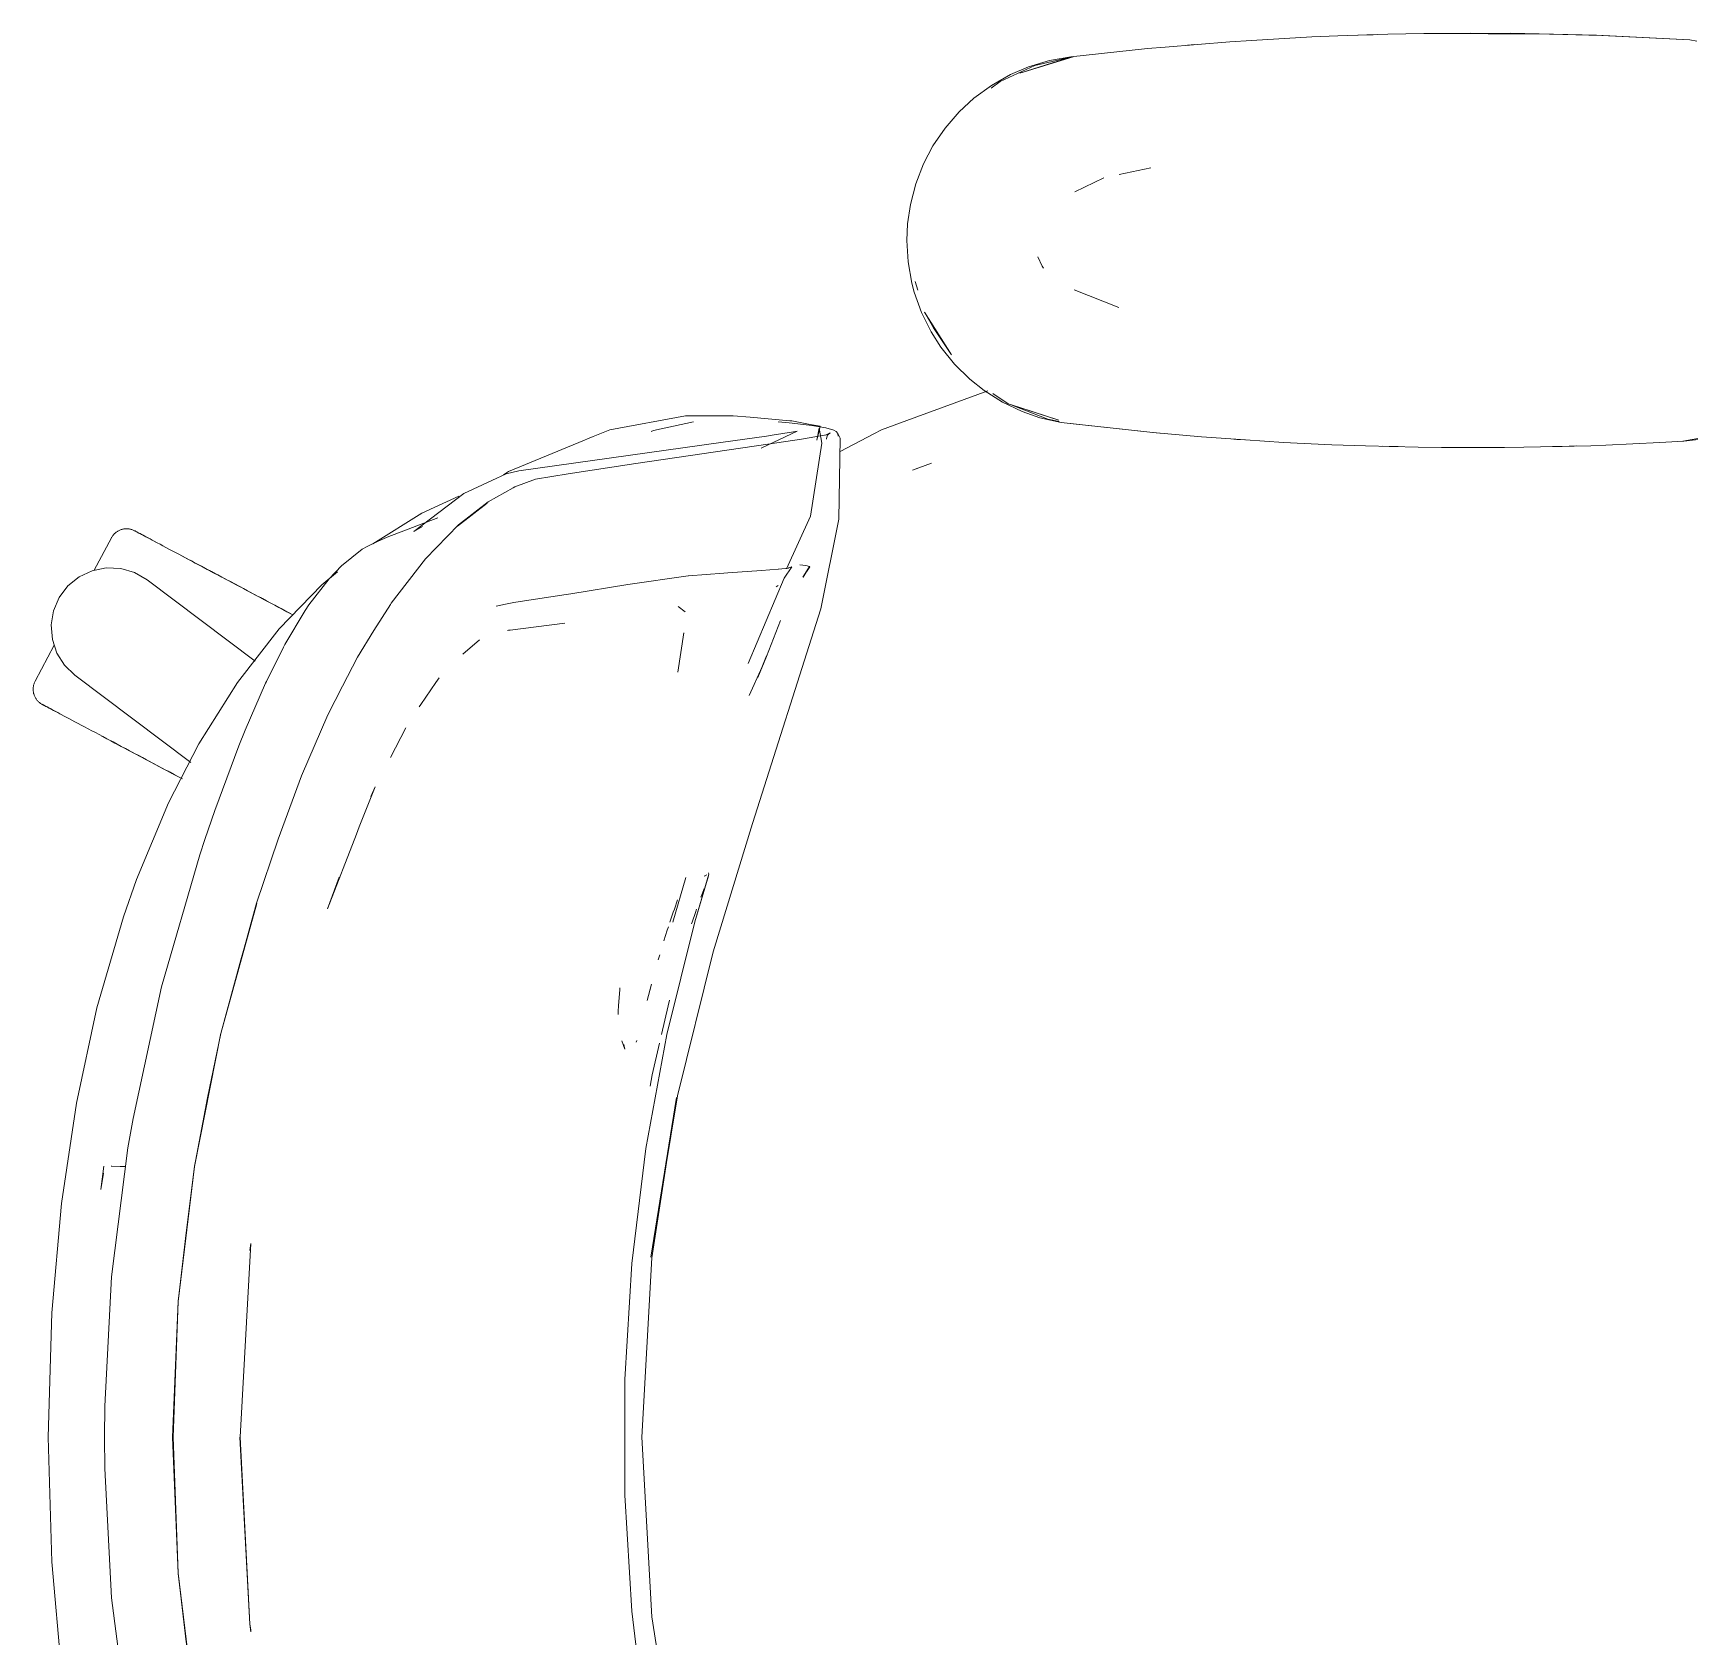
# Model space of a CAD drawing. Header units: millimetres. Extents: x 155927 to 295199, y -4084 to 97293.
# Drawn here: x 190781.8 to 191169.2, y 11296 to 11671.1 of the extents above; entities that cross this region are included whole.
import ezdxf

# ---------------------------------------------------------------- set-up
doc = ezdxf.new("R2010")
doc.units = ezdxf.units.MM
doc.header["$MEASUREMENT"] = 0
doc.layers.add('G-IMPT', color=8, linetype='CONTINUOUS', lineweight=9)
doc.layers.add('I-FURN', color=8, linetype='CONTINUOUS', lineweight=9)

msp = doc.modelspace()

# ---------------------------------------------------------------- linework, layer by layer
at = {"layer": 'G-IMPT'}
for p, q in [((191107.01, 11671.02), (191098.59, 11670.85)), ((191107.01, 11671.02), (191117.8, 11671.11)), ((191107.01, 11671.02), (191127.2, 11671.07)), ((191107.01, 11671.02), (191137.03, 11670.9)), ((191137.03, 11670.9), (191117.8, 11671.11)), ((191127.2, 11671.07), (191137.03, 11670.9)), ((191127.2, 11671.07), (191148.59, 11670.56)), ((191127.2, 11671.07), (191147.38, 11670.6)), ((191127.2, 11671.03), (191129.23, 11671.05)), ((191129.23, 11671.05), (191131.14, 11670.97)), ((191137.03, 11670.9), (191148.59, 11670.56)), ((191042.4, 11667.48), (191024.47, 11665.58)), ((191046.53, 11667.83), (191042.4, 11667.48)), ((191061.58, 11669.08), (191046.53, 11667.83)), ((191053.4, 11668.43), (191051.72, 11668.26)), ((191061.58, 11669.08), (191066.67, 11669.4)), ((191066.67, 11669.4), (191080.81, 11670.21)), ((191086.83, 11670.47), (191080.81, 11670.21)), ((191086.83, 11670.47), (191098.59, 11670.85)), ((191091.72, 11670.61), (191093.65, 11670.72)), ((191093.65, 11670.72), (191095.15, 11670.73)), ((191148.59, 11670.56), (191147.38, 11670.6)), ((191147.38, 11670.6), (191169.17, 11669.51)), ((191147.38, 11670.6), (191167.56, 11669.63)), ((191148.59, 11670.56), (191169.17, 11669.51)), ((191169.17, 11669.51), (191167.56, 11669.63)), ((191169.17, 11669.51), (191170.81, 11669.26)), ((191016.01, 11663.53), (191007.95, 11659.8)), ((191010.33, 11661.41), (191014.56, 11663.22)), ((191024.98, 11665.58), (191012.52, 11661.75)), ((191012.52, 11661.75), (191021.67, 11664.66)), ((191014.56, 11663.22), (191019.43, 11664.68)), ((191016.01, 11663.53), (191024.42, 11665.45)), ((191024.47, 11665.58), (191019.43, 11664.68)), ((191024.98, 11665.58), (191021.67, 11664.66)), ((191005.84, 11658.2), (191007.95, 11659.8)), ((191010.33, 11661.41), (191005.88, 11658.89)), ((191001.8, 11655.9), (190998.36, 11652.73)), ((191001.8, 11655.9), (191005.88, 11658.89)), ((190995.04, 11648.9), (190998.36, 11652.73)), ((190992.21, 11644.73), (190995.04, 11648.9)), ((190992.21, 11644.73), (190990.02, 11640.57)), ((190990.02, 11640.57), (190988.19, 11635.85)), ((191025.35, 11634), (191032.14, 11637.27)), ((191043.18, 11639.61), (191035.75, 11638.04)), ((190986.93, 11630.99), (190988.19, 11635.85)), ((190986.93, 11630.99), (190986.28, 11626.47)), ((190986.11, 11622.63), (190986.28, 11626.47)), ((190986.11, 11622.63), (190986.4, 11617.59)), ((190986.4, 11617.59), (190987.28, 11612.64)), ((191016.72, 11618.8), (191017.74, 11616.58)), ((190988.65, 11610.95), (190988.03, 11612.98)), ((191017.74, 11616.58), (191018.03, 11616.13)), ((190987.28, 11612.64), (190987.85, 11610.51)), ((190989.56, 11605.74), (190987.85, 11610.51)), ((191035.69, 11606.91), (191025.26, 11611.05)), ((190989.56, 11605.74), (190991.8, 11601.23)), ((190990.2, 11605.83), (190992.36, 11602.16)), ((190990.2, 11605.83), (190996.53, 11595.88)), ((190991.8, 11601.23), (190994.06, 11597.68)), ((190992.36, 11602.16), (190996.53, 11595.88)), ((190997.25, 11593.7), (190994.06, 11597.68)), ((190997.25, 11593.7), (191000.86, 11590.15)), ((191000.86, 11590.15), (191004.17, 11587.53)), ((191005.06, 11587.41), (190986.12, 11580.47)), ((191008.49, 11584.8), (191004.17, 11587.53)), ((191009.81, 11584.41), (191006.24, 11586.83)), ((191008.49, 11584.8), (191013.07, 11582.61)), ((191009.81, 11584.41), (191012.52, 11583.51)), ((191009.81, 11584.41), (191021.67, 11580.59)), ((191019.03, 11580.8), (191010.85, 11584)), ((191012.52, 11583.51), (191021.67, 11580.59)), ((191013.07, 11582.61), (191017.2, 11581.16)), ((190916.65, 11578.33), (190912.79, 11576.74)), ((190934.34, 11581.57), (190916.65, 11578.33)), ((190926.9, 11578.12), (190926.32, 11577.96)), ((190936.21, 11580.16), (190926.9, 11578.12)), ((190934.34, 11581.57), (190941.31, 11581.6)), ((190941.31, 11581.6), (190945.48, 11581.6)), ((190949.44, 11581.26), (190945.48, 11581.6)), ((190958.76, 11580.45), (190949.44, 11581.26)), ((190960.47, 11578.02), (190952.06, 11574.03)), ((190958.59, 11579.93), (190956, 11580.15)), ((190963.28, 11579.42), (190958.59, 11579.93)), ((190958.76, 11580.45), (190959.23, 11580.41)), ((190959.23, 11580.41), (190963.48, 11579.6)), ((190960.47, 11578.02), (190959.6, 11577.87)), ((190963.89, 11579.34), (190963.28, 11579.42)), ((190963.48, 11579.6), (190965.8, 11579.15)), ((190963.89, 11579.34), (190967.17, 11578.8)), ((190965.08, 11575.87), (190965.8, 11579.15)), ((190965.08, 11575.87), (190965.57, 11578.74)), ((190965.57, 11578.74), (190966.25, 11575.16)), ((190969.03, 11578.25), (190967.17, 11578.8)), ((190969.03, 11578.25), (190969.57, 11577.93)), ((190978.39, 11577.36), (190980.15, 11578.28)), ((190986.12, 11580.47), (190980.15, 11578.28)), ((191022.17, 11580.01), (191017.2, 11581.16)), ((191021.71, 11580.3), (191019.03, 11580.8)), ((191022.17, 11580.01), (191045.12, 11577.55)), ((191022.17, 11580.01), (191024.98, 11579.68)), ((191022.17, 11580.01), (191043.6, 11577.66)), ((191045.12, 11577.55), (191024.98, 11579.68)), ((190892.97, 11568.55), (190909.42, 11575.35)), ((190942.62, 11575.38), (190895.4, 11568.71)), ((190909.42, 11575.35), (190912.79, 11576.74)), ((190953.59, 11575), (190922.71, 11570.44)), ((190942.62, 11575.38), (190953.28, 11576.82)), ((190954.58, 11577.04), (190953.28, 11576.82)), ((190961.44, 11576.11), (190953.59, 11575)), ((190954.58, 11577.04), (190959.6, 11577.87)), ((190967.71, 11577.22), (190961.44, 11576.11)), ((190963.54, 11558.12), (190966.25, 11575.16)), ((190967.09, 11577.05), (190968.18, 11577.61)), ((190967.09, 11577.05), (190967.71, 11577.22)), ((190967.28, 11576.17), (190967.36, 11576.67)), ((190967.68, 11577.21), (190967.36, 11576.67)), ((190967.68, 11577.21), (190968.18, 11577.61)), ((190969.57, 11577.93), (190969.94, 11577.44)), ((190970.55, 11576.4), (190969.94, 11577.44)), ((190970.07, 11576.81), (190969.94, 11577.44)), ((190969.94, 11577.44), (190969.97, 11577.36)), ((190970.07, 11576.81), (190969.97, 11577.36)), ((190970.17, 11557.42), (190970.55, 11576.4)), ((190970.49, 11573.21), (190978.39, 11577.36)), ((191043.6, 11577.66), (191055, 11576.67)), ((191065.29, 11575.94), (191055, 11576.67)), ((191063.25, 11576.08), (191061.83, 11576.21)), ((191063.25, 11576.08), (191065.15, 11575.99)), ((191065.29, 11575.94), (191074.16, 11575.38)), ((191085.47, 11574.84), (191074.16, 11575.38)), ((191085.47, 11574.84), (191093.34, 11574.55)), ((191105.65, 11574.25), (191093.34, 11574.55)), ((191097.21, 11574.47), (191098.87, 11574.39)), ((191098.87, 11574.39), (191100.95, 11574.39)), ((191105.65, 11574.25), (191111.12, 11574.18)), ((191125.84, 11574.17), (191111.12, 11574.18)), ((191130.35, 11574.23), (191125.84, 11574.17)), ((191130.35, 11574.23), (191146.02, 11574.6)), ((191137.07, 11574.4), (191139.29, 11574.4)), ((191142.62, 11574.55), (191139.29, 11574.4)), ((191146.02, 11574.6), (191149.56, 11574.73)), ((191162.12, 11575.34), (191149.56, 11574.73)), ((191162.12, 11575.34), (191167.79, 11575.63)), ((191174.91, 11577), (191167.56, 11575.63)), ((191167.79, 11575.63), (191171.79, 11576.13)), ((190922.71, 11570.44), (190906.94, 11568.05)), ((190987.43, 11568.87), (190991.89, 11570.51)), ((190991.89, 11570.51), (190988.01, 11569.13)), ((190889.05, 11566.5), (190882.53, 11563.46)), ((190889.05, 11566.5), (190892.41, 11568.06)), ((190891.8, 11567.78), (190892.97, 11568.55)), ((190895.4, 11568.71), (190892.41, 11568.06)), ((190899.27, 11566.75), (190894.48, 11564.99)), ((190899.27, 11566.75), (190906.94, 11568.05)), ((190987.43, 11568.87), (190988.01, 11569.13)), ((190870.82, 11554.52), (190882.53, 11563.46)), ((190881.34, 11562.79), (190872.71, 11558.81)), ((190888.23, 11561.49), (190894.06, 11564.78)), ((190894.06, 11564.78), (190894.48, 11564.99)), ((190872.71, 11558.81), (190861.26, 11551.68)), ((190881.05, 11555.77), (190888, 11561.17)), ((190881.05, 11555.77), (190884.62, 11558.58)), ((190888.23, 11561.49), (190881.26, 11556.07)), ((190888, 11561.17), (190884.62, 11558.58)), ((190876.48, 11557.75), (190864.57, 11553.24)), ((190870.82, 11554.52), (190872.85, 11555.68)), ((190873.53, 11548.17), (190881.26, 11556.07)), ((190963.54, 11558.12), (190957.93, 11545.77)), ((190970.17, 11557.42), (190965.97, 11536.46)), ((190858.77, 11550.38), (190859.91, 11550.99)), ((190859.91, 11550.99), (190862.34, 11552.17)), ((190862.34, 11552.17), (190864.57, 11553.24)), ((190858.77, 11550.38), (190853.91, 11546.51)), ((190873.53, 11548.17), (190865.5, 11537.74)), ((190851.01, 11543.49), (190846.3, 11537.36)), ((190849.34, 11542.07), (190853.01, 11545.07)), ((190853.91, 11546.51), (190851.01, 11543.49)), ((190920.88, 11542.1), (190934.95, 11544.13)), ((190935.03, 11544.14), (190934.95, 11544.13)), ((190935.03, 11544.14), (190943.28, 11544.76)), ((190943.28, 11544.76), (190944.26, 11544.83)), ((190944.26, 11544.83), (190952.12, 11545.4)), ((190957.43, 11543.62), (190949, 11523.64)), ((190952.12, 11545.4), (190956, 11545.69)), ((190956.08, 11545.7), (190956, 11545.69)), ((190956.08, 11545.7), (190958.46, 11545.99)), ((190959.19, 11546.28), (190957.43, 11543.62)), ((190958.47, 11546), (190958.46, 11545.99)), ((190958.47, 11546), (190959.19, 11546.28)), ((190961.11, 11546.75), (190962.46, 11546.58)), ((190961.81, 11543.83), (190963.33, 11546.31)), ((190963.4, 11546.29), (190961.81, 11543.83)), ((190963.33, 11546.31), (190961.85, 11543.84)), ((190962.46, 11546.58), (190963.33, 11546.31)), ((190963.4, 11546.29), (190963.33, 11546.31)), ((190849.34, 11542.07), (190839.38, 11531.78)), ((190906.41, 11539.81), (190894.68, 11538.01)), ((190906.41, 11539.81), (190907.02, 11539.91)), ((190907.53, 11539.99), (190907.02, 11539.91)), ((190920.88, 11542.1), (190907.53, 11539.99)), ((190955.98, 11541.9), (190955.54, 11541.63)), ((190840.7, 11528.07), (190845.43, 11536.07)), ((190846.3, 11537.36), (190845.43, 11536.07)), ((190861.45, 11531.38), (190865.34, 11537.48)), ((190865.34, 11537.48), (190865.5, 11537.74)), ((190890.07, 11537.05), (190892.23, 11537.51)), ((190892.23, 11537.51), (190894.21, 11537.94)), ((190894.68, 11538.01), (190894.21, 11537.94)), ((190934.29, 11535.75), (190932.65, 11537.03)), ((190949.98, 11486.22), (190965.97, 11536.46)), ((190829.58, 11519.18), (190839.38, 11531.78)), ((190906.11, 11533.13), (190892.75, 11531.35)), ((190892.75, 11531.35), (190893.22, 11531.5)), ((190953.29, 11525.27), (190956.55, 11533.74)), ((190840.39, 11527.47), (190840.7, 11528.07)), ((190861.45, 11531.38), (190857.68, 11525.15)), ((190882.25, 11525.85), (190886.16, 11529.19)), ((190933.94, 11530.81), (190932.54, 11521.64)), ((190933.94, 11530.81), (190933.9, 11530.46)), ((190840.39, 11527.47), (190836.39, 11519.46)), ((190854.12, 11518.36), (190857.68, 11525.15)), ((190951.27, 11520.37), (190953.3, 11525.48)), ((190953.3, 11525.48), (190951.27, 11520.36)), ((190953.29, 11525.27), (190951.27, 11520.37)), ((190875.98, 11519.22), (190876.73, 11520.32)), ((190952.27, 11522.9), (190949.22, 11516.18)), ((190820.6, 11504.88), (190829.58, 11519.18)), ((190836.17, 11519.02), (190831.4, 11508.06)), ((190836.17, 11519.02), (190836.39, 11519.46)), ((190854.12, 11518.36), (190850.73, 11511.64)), ((190875.98, 11519.22), (190872.48, 11514.09)), ((190872.48, 11514.09), (190872.09, 11513.51)), ((190844.55, 11497.41), (190850.73, 11511.64)), ((190868.95, 11508.61), (190865.41, 11501.64)), ((190813.51, 11491.1), (190820.6, 11504.88)), ((190824.32, 11489.31), (190829.92, 11504.38)), ((190831.4, 11508.06), (190829.92, 11504.38)), ((190839.09, 11482.53), (190844.55, 11497.41)), ((190858.06, 11485.45), (190861.78, 11494.78)), ((190861.78, 11494.78), (190860.78, 11492.53)), ((190805.99, 11473.13), (190813.51, 11491.1)), ((190824.32, 11489.31), (190821.98, 11482.49)), ((190857.39, 11483.72), (190858.06, 11485.45)), ((190940.8, 11456.24), (190949.98, 11486.22)), ((190820.79, 11478.88), (190821.98, 11482.49)), ((190839.09, 11482.53), (190834.08, 11467.61)), ((190850.68, 11466.28), (190857.39, 11483.72)), ((190820.79, 11478.88), (190811.84, 11448.05)), ((190850.68, 11466.28), (190853.4, 11473.71)), ((190931.38, 11463.19), (190934.41, 11473.62)), ((190936.57, 11463.2), (190939.84, 11474.42)), ((190936.57, 11463.2), (190939.69, 11474.02)), ((190936.57, 11463.2), (190939.63, 11473.73)), ((190938.75, 11473.88), (190939.36, 11474.26)), ((190938.75, 11473.88), (190938.96, 11474.03)), ((190939.63, 11473.73), (190939.69, 11474.02)), ((190939.84, 11474.42), (190939.71, 11474.66)), ((190805.99, 11473.13), (190802.92, 11464.4)), ((190937.95, 11468.97), (190938.3, 11469.94)), ((190938.3, 11469.94), (190938.69, 11471.01)), ((190825.7, 11437.12), (190834.08, 11467.61)), ((190825.7, 11437.12), (190834.13, 11467.53)), ((190830.35, 11454.36), (190834.13, 11467.53)), ((190931.49, 11465.49), (190931.74, 11466.21)), ((190932.5, 11468.37), (190931.74, 11466.21)), ((190936.96, 11466.22), (190936.68, 11465.42)), ((190802.92, 11464.4), (190796.75, 11443.15)), ((190930.02, 11436.88), (190936.57, 11463.2)), ((190930.34, 11462.05), (190930.09, 11461.27)), ((190931.49, 11465.49), (190930.72, 11463.19)), ((190935.94, 11463.19), (190935.79, 11462.74)), ((190935.94, 11463.19), (190936.68, 11465.42)), ((190930.09, 11461.27), (190929.3, 11458.78)), ((190830.35, 11454.36), (190825.7, 11437.12)), ((190928.31, 11455.48), (190927.98, 11454.36)), ((190940.8, 11456.24), (190932.49, 11422.56)), ((190805.18, 11417.26), (190811.84, 11448.05)), ((190918.71, 11443.63), (190918.98, 11447.34)), ((190918.98, 11447.34), (190919.01, 11447.82)), ((190926.4, 11448.69), (190925.41, 11444.83)), ((190926.4, 11448.69), (190926.01, 11447.17)), ((190796.75, 11443.15), (190791.93, 11420.79)), ((190918.71, 11443.63), (190918.61, 11442.26)), ((190928.7, 11436.86), (190930.26, 11443.61)), ((190930.26, 11443.61), (190930.6, 11444.9)), ((190918.6, 11441.56), (190918.61, 11442.26)), ((190819.53, 11405.99), (190825.74, 11437.23)), ((190825.74, 11437.23), (190819.53, 11406.07)), ((190825.7, 11437.12), (190822.62, 11422.09)), ((190920.14, 11433.47), (190919.45, 11435.42)), ((190922.81, 11435.07), (190922.94, 11435.48)), ((190930.02, 11436.88), (190925.09, 11410.21)), ((190926.54, 11427.47), (190928.25, 11434.89)), ((190920.14, 11433.47), (190919.92, 11434.52)), ((190926.07, 11424.83), (190926.54, 11427.47)), ((190788.44, 11397.37), (190791.93, 11420.79)), ((190819.53, 11405.99), (190822.62, 11422.09)), ((190932.49, 11422.56), (190926.23, 11384.82)), ((190926.23, 11384.82), (190932.22, 11422.18)), ((190926.49, 11384.65), (190932.22, 11422.18)), ((190803.99, 11410.34), (190805.18, 11417.26)), ((190800.18, 11380.17), (190803.99, 11410.34)), ((190925.09, 11410.21), (190921.79, 11383.29)), ((190798.34, 11406.07), (190797.69, 11400.66)), ((190798.26, 11404.43), (190797.69, 11400.66)), ((190800.1, 11406.1), (190802.2, 11406.03)), ((190800.1, 11406.1), (190800.21, 11406.1)), ((190803.44, 11405.99), (190802.2, 11406.03)), ((190815.7, 11374.48), (190819.53, 11406.07)), ((190815.74, 11374.44), (190819.53, 11405.99)), ((190817.58, 11390.51), (190819.53, 11405.99)), ((190786.18, 11371.8), (190788.44, 11397.37)), ((190817.58, 11390.51), (190815.74, 11374.44)), ((190830.19, 11342.66), (190832.7, 11388)), ((190832.7, 11388), (190832.47, 11386.39)), ((190832.47, 11386.39), (190832.7, 11387.69)), ((190832.74, 11387.94), (190832.7, 11387.69)), ((190926.49, 11384.65), (190924.13, 11342.66)), ((190920.14, 11356.22), (190921.79, 11383.29)), ((190798.56, 11349.97), (190800.18, 11380.17)), ((190814.37, 11342.66), (190815.7, 11374.48)), ((190815.74, 11374.44), (190814.6, 11342.66)), ((190815.74, 11374.44), (190815.07, 11359.54)), ((190785.33, 11342.66), (190786.18, 11371.8)), ((190815.07, 11359.54), (190814.6, 11342.66)), ((190920.14, 11329.1), (190920.14, 11356.22)), ((190798.56, 11349.97), (190798.47, 11342.66)), ((190786.18, 11313.52), (190785.33, 11342.66)), ((190798.56, 11335.35), (190798.47, 11342.66)), ((190815.7, 11310.84), (190814.37, 11342.66)), ((190815.07, 11325.77), (190814.6, 11342.66)), ((190815.74, 11310.88), (190814.6, 11342.66)), ((190830.14, 11342.66), (190832.47, 11298.93)), ((190830.19, 11342.66), (190832.47, 11298.93)), ((190926.49, 11300.67), (190924.13, 11342.66)), ((190798.56, 11335.35), (190800.18, 11305.14)), ((190920.14, 11329.1), (190921.79, 11302.03)), ((190815.07, 11325.77), (190815.74, 11310.88)), ((190788.44, 11287.95), (190786.18, 11313.52)), ((190815.7, 11310.84), (190819.53, 11279.25)), ((190815.74, 11310.88), (190819.53, 11279.33)), ((190815.74, 11310.88), (190817.58, 11294.8)), ((190800.18, 11305.14), (190803.99, 11274.97)), ((190925.09, 11275.11), (190921.79, 11302.03)), ((190932.49, 11262.76), (190926.49, 11300.67)), ((190832.47, 11298.93), (190832.73, 11297.15)), ((190832.47, 11298.93), (190832.7, 11297.63)), ((190832.74, 11297.38), (190832.7, 11297.63))]:
    msp.add_line(p, q, dxfattribs=at)
at = {"layer": 'I-FURN'}
for p, q in [((190801.65, 11554.64), (190801.8, 11554.72)), ((190801.8, 11554.72), (190801.94, 11554.79)), ((190801.94, 11554.79), (190802.09, 11554.85)), ((190802.09, 11554.85), (190802.24, 11554.91)), ((190802.24, 11554.91), (190802.39, 11554.97)), ((190802.39, 11554.97), (190802.54, 11555.02)), ((190802.54, 11555.02), (190802.7, 11555.06)), ((190802.7, 11555.06), (190802.86, 11555.09)), ((190802.86, 11555.09), (190803.01, 11555.12)), ((190803.01, 11555.12), (190803.17, 11555.15)), ((190803.17, 11555.15), (190803.33, 11555.16)), ((190803.33, 11555.16), (190803.5, 11555.17)), ((190803.5, 11555.17), (190803.66, 11555.18)), ((190803.66, 11555.18), (190803.82, 11555.17)), ((190803.82, 11555.17), (190803.98, 11555.16)), ((190803.98, 11555.16), (190804.14, 11555.15)), ((190804.14, 11555.15), (190804.3, 11555.13)), ((190804.3, 11555.13), (190804.46, 11555.1)), ((190804.46, 11555.1), (190804.61, 11555.06)), ((190804.61, 11555.06), (190804.77, 11555.02)), ((190804.77, 11555.02), (190804.92, 11554.97)), ((190804.92, 11554.97), (190805.08, 11554.92)), ((190805.08, 11554.92), (190805.23, 11554.86)), ((190805.23, 11554.86), (190805.37, 11554.8)), ((190805.37, 11554.8), (190805.52, 11554.72)), ((190805.52, 11554.72), (190805.56, 11554.7)), ((190805.56, 11554.7), (190805.58, 11554.69)), ((190805.6, 11554.68), (190805.56, 11554.7)), ((190805.56, 11554.7), (190805.56, 11554.7)), ((190800.11, 11553.04), (190796.07, 11545.46)), ((190800.11, 11553.04), (190800.18, 11553.18)), ((190800.18, 11553.18), (190800.27, 11553.32)), ((190800.27, 11553.32), (190800.36, 11553.45)), ((190800.36, 11553.45), (190800.45, 11553.58)), ((190800.45, 11553.58), (190800.55, 11553.71)), ((190800.55, 11553.71), (190800.66, 11553.83)), ((190800.66, 11553.83), (190800.77, 11553.95)), ((190800.77, 11553.95), (190800.88, 11554.06)), ((190800.88, 11554.06), (190801, 11554.17)), ((190801, 11554.17), (190801.12, 11554.27)), ((190801.12, 11554.27), (190801.25, 11554.37)), ((190801.25, 11554.37), (190801.38, 11554.47)), ((190801.38, 11554.47), (190801.52, 11554.56)), ((190801.52, 11554.56), (190801.65, 11554.64)), ((190805.58, 11554.69), (190805.64, 11554.66)), ((190805.69, 11554.64), (190805.6, 11554.68)), ((190805.64, 11554.66), (190805.74, 11554.61)), ((190805.81, 11554.57), (190805.69, 11554.64)), ((190805.74, 11554.61), (190805.88, 11554.53)), ((190805.97, 11554.48), (190805.81, 11554.57)), ((190805.88, 11554.53), (190806.06, 11554.44)), ((190806.17, 11554.38), (190805.97, 11554.48)), ((190806.06, 11554.44), (190806.28, 11554.32)), ((190806.41, 11554.25), (190806.17, 11554.38)), ((190806.28, 11554.32), (190806.54, 11554.18)), ((190806.69, 11554.1), (190806.41, 11554.25)), ((190806.54, 11554.18), (190806.83, 11554.03)), ((190807.01, 11553.93), (190806.69, 11554.1)), ((190806.83, 11554.03), (190807.17, 11553.85)), ((190807.37, 11553.74), (190807.01, 11553.93)), ((190807.17, 11553.85), (190807.54, 11553.65)), ((190807.76, 11553.53), (190807.37, 11553.74)), ((190807.54, 11553.65), (190807.95, 11553.43)), ((190808.19, 11553.31), (190807.76, 11553.53)), ((190807.95, 11553.43), (190808.4, 11553.19)), ((190808.65, 11553.06), (190808.19, 11553.31)), ((190808.4, 11553.19), (190808.88, 11552.94)), ((190809.15, 11552.79), (190808.65, 11553.06)), ((190808.88, 11552.94), (190809.4, 11552.66)), ((190809.69, 11552.51), (190809.15, 11552.79)), ((190809.4, 11552.66), (190809.95, 11552.37)), ((190810.26, 11552.2), (190809.69, 11552.51)), ((190809.95, 11552.37), (190810.53, 11552.06)), ((190810.86, 11551.88), (190810.26, 11552.2)), ((190811.49, 11551.55), (190810.86, 11551.88)), ((190812.16, 11551.19), (190811.49, 11551.55)), ((190812.85, 11550.83), (190812.16, 11551.19)), ((190813.57, 11550.44), (190812.85, 11550.83)), ((190814.32, 11550.04), (190813.57, 11550.44)), ((190815.1, 11549.63), (190814.32, 11550.04)), ((190815.9, 11549.2), (190815.1, 11549.63)), ((190816.73, 11548.77), (190815.9, 11549.2)), ((190816.28, 11549), (190817.11, 11548.56)), ((190817.57, 11548.32), (190816.73, 11548.77)), ((190817.11, 11548.56), (190817.97, 11548.1)), ((190818.44, 11547.85), (190817.57, 11548.32)), ((190817.97, 11548.1), (190818.85, 11547.64)), ((190819.33, 11547.38), (190818.44, 11547.85)), ((190818.85, 11547.64), (190819.74, 11547.16)), ((190820.23, 11546.9), (190819.33, 11547.38)), ((190819.74, 11547.16), (190820.66, 11546.68)), ((190789.95, 11541.79), (190792.57, 11543.92)), ((190792.57, 11543.92), (190795.62, 11545.36)), ((190795.62, 11545.36), (190798.92, 11546.03)), ((190798.92, 11546.03), (190802.29, 11545.89)), ((190802.29, 11545.89), (190805.53, 11544.95)), ((190805.53, 11544.95), (190808.45, 11543.26)), ((190808.45, 11543.26), (190833.77, 11524.18)), ((190821.16, 11546.41), (190820.23, 11546.9)), ((190820.66, 11546.68), (190821.59, 11546.18)), ((190822.09, 11545.91), (190821.16, 11546.41)), ((190821.59, 11546.18), (190822.53, 11545.68)), ((190823.04, 11545.41), (190822.09, 11545.91)), ((190822.53, 11545.68), (190823.49, 11545.17)), ((190824.01, 11544.89), (190823.04, 11545.41)), ((190823.49, 11545.17), (190824.46, 11544.66)), ((190824.98, 11544.38), (190824.01, 11544.89)), ((190824.46, 11544.66), (190825.43, 11544.14)), ((190825.97, 11543.85), (190824.98, 11544.38)), ((190825.43, 11544.14), (190826.42, 11543.61)), ((190826.96, 11543.33), (190825.97, 11543.85)), ((190826.42, 11543.61), (190827.42, 11543.08)), ((190827.95, 11542.8), (190826.96, 11543.33)), ((190827.42, 11543.08), (190828.41, 11542.55)), ((190787.92, 11539.1), (190789.95, 11541.79)), ((190828.96, 11542.26), (190827.95, 11542.8)), ((190828.41, 11542.55), (190829.42, 11542.02)), ((190829.96, 11541.73), (190828.96, 11542.26)), ((190829.42, 11542.02), (190830.42, 11541.48)), ((190830.97, 11541.19), (190829.96, 11541.73)), ((190830.42, 11541.48), (190831.43, 11540.95)), ((190831.97, 11540.66), (190830.97, 11541.19)), ((190831.43, 11540.95), (190832.43, 11540.41)), ((190832.97, 11540.13), (190831.97, 11540.66)), ((190832.43, 11540.41), (190833.43, 11539.88)), ((190833.97, 11539.6), (190832.97, 11540.13)), ((190833.43, 11539.88), (190834.43, 11539.35)), ((190834.97, 11539.07), (190833.97, 11539.6)), ((190834.43, 11539.35), (190835.42, 11538.83)), ((190786.05, 11532.67), (190786.59, 11535.99)), ((190786.59, 11535.99), (190787.92, 11539.1)), ((190835.95, 11538.54), (190834.97, 11539.07)), ((190835.42, 11538.83), (190836.41, 11538.3)), ((190836.93, 11538.02), (190835.95, 11538.54)), ((190836.41, 11538.3), (190837.38, 11537.78)), ((190837.9, 11537.51), (190836.93, 11538.02)), ((190837.38, 11537.78), (190838.34, 11537.27)), ((190838.86, 11537), (190837.9, 11537.51)), ((190838.34, 11537.27), (190839.29, 11536.77)), ((190839.8, 11536.5), (190838.86, 11537)), ((190839.29, 11536.77), (190840.23, 11536.27)), ((190840.73, 11536), (190839.8, 11536.5)), ((190840.23, 11536.27), (190841.16, 11535.78)), ((190841.65, 11535.52), (190840.73, 11536)), ((190841.16, 11535.78), (190842.06, 11535.3)), ((190842.54, 11535.04), (190841.65, 11535.52)), ((190786.32, 11529.3), (190786.05, 11532.67)), ((190786.77, 11527.95), (190782.29, 11519.54)), ((190787.38, 11526.1), (190786.32, 11529.3)), ((190789.18, 11523.25), (190787.38, 11526.1)), ((190791.61, 11520.91), (190789.18, 11523.25)), ((190818.67, 11500.51), (190791.61, 11520.91)), ((190781.82, 11517.64), (190781.83, 11517.8)), ((190781.83, 11517.48), (190781.82, 11517.64)), ((190781.83, 11517.8), (190781.84, 11517.96)), ((190781.84, 11517.32), (190781.83, 11517.48)), ((190781.84, 11517.96), (190781.85, 11518.12)), ((190781.85, 11517.16), (190781.84, 11517.32)), ((190781.85, 11518.12), (190781.87, 11518.28)), ((190781.88, 11517), (190781.85, 11517.16)), ((190781.87, 11518.28), (190781.9, 11518.44)), ((190781.91, 11516.84), (190781.88, 11517)), ((190781.9, 11518.44), (190781.94, 11518.6)), ((190781.94, 11516.68), (190781.91, 11516.84)), ((190781.94, 11518.6), (190781.98, 11518.75)), ((190781.98, 11516.53), (190781.94, 11516.68)), ((190781.98, 11518.75), (190782.03, 11518.91)), ((190782.03, 11516.37), (190781.98, 11516.53)), ((190782.03, 11518.91), (190782.08, 11519.06)), ((190782.08, 11516.22), (190782.03, 11516.37)), ((190782.08, 11519.06), (190782.14, 11519.21)), ((190782.14, 11516.07), (190782.08, 11516.22)), ((190782.14, 11519.21), (190782.2, 11519.36)), ((190782.21, 11515.92), (190782.14, 11516.07)), ((190782.2, 11519.36), (190782.27, 11519.5)), ((190782.27, 11519.5), (190782.29, 11519.54)), ((190782.28, 11515.78), (190782.21, 11515.92)), ((190782.36, 11515.64), (190782.28, 11515.78)), ((190782.44, 11515.5), (190782.36, 11515.64)), ((190782.53, 11515.36), (190782.44, 11515.5)), ((190782.63, 11515.23), (190782.53, 11515.36)), ((190782.72, 11515.11), (190782.63, 11515.23)), ((190782.83, 11514.98), (190782.72, 11515.11)), ((190782.94, 11514.86), (190782.83, 11514.98)), ((190783.05, 11514.75), (190782.94, 11514.86)), ((190783.17, 11514.64), (190783.05, 11514.75)), ((190783.29, 11514.54), (190783.17, 11514.64)), ((190783.42, 11514.44), (190783.29, 11514.54)), ((190783.55, 11514.34), (190783.42, 11514.44)), ((190783.68, 11514.25), (190783.55, 11514.34)), ((190783.82, 11514.17), (190783.68, 11514.25)), ((190783.96, 11514.09), (190783.82, 11514.17)), ((190783.97, 11514.09), (190783.96, 11514.09)), ((190783.96, 11514.09), (190783.98, 11514.08)), ((190784.01, 11514.06), (190783.97, 11514.09)), ((190783.98, 11514.08), (190784.04, 11514.05)), ((190784.09, 11514.02), (190784.01, 11514.06)), ((190784.04, 11514.05), (190784.14, 11513.99)), ((190784.21, 11513.96), (190784.09, 11514.02)), ((190784.14, 11513.99), (190784.28, 11513.92)), ((190784.37, 11513.87), (190784.21, 11513.96)), ((190784.28, 11513.92), (190784.46, 11513.82)), ((190784.58, 11513.76), (190784.37, 11513.87)), ((190784.46, 11513.82), (190784.68, 11513.71)), ((190784.82, 11513.63), (190784.58, 11513.76)), ((190784.68, 11513.71), (190784.94, 11513.57)), ((190785.1, 11513.49), (190784.82, 11513.63)), ((190784.94, 11513.57), (190785.24, 11513.41)), ((190785.41, 11513.32), (190785.1, 11513.49)), ((190785.24, 11513.41), (190785.57, 11513.23)), ((190785.77, 11513.13), (190785.41, 11513.32)), ((190785.57, 11513.23), (190785.95, 11513.03)), ((190786.16, 11512.92), (190785.77, 11513.13)), ((190785.95, 11513.03), (190786.36, 11512.82)), ((190786.59, 11512.69), (190786.16, 11512.92)), ((190786.36, 11512.82), (190786.8, 11512.58)), ((190787.06, 11512.44), (190786.59, 11512.69)), ((190786.8, 11512.58), (190787.28, 11512.32)), ((190787.56, 11512.18), (190787.06, 11512.44)), ((190787.28, 11512.32), (190787.8, 11512.05)), ((190788.09, 11511.89), (190787.56, 11512.18)), ((190787.8, 11512.05), (190788.35, 11511.75)), ((190788.66, 11511.59), (190788.09, 11511.89)), ((190788.35, 11511.75), (190788.94, 11511.44)), ((190788.94, 11511.44), (190789.55, 11511.12)), ((190789.55, 11511.12), (190790.2, 11510.77)), ((190790.2, 11510.77), (190790.88, 11510.41)), ((190790.88, 11510.41), (190791.59, 11510.04)), ((190791.59, 11510.04), (190792.32, 11509.64)), ((190792.32, 11509.64), (190793.08, 11509.24)), ((190793.08, 11509.24), (190793.87, 11508.82)), ((190793.87, 11508.82), (190794.68, 11508.39)), ((190794.68, 11508.39), (190795.52, 11507.94)), ((190795.52, 11507.94), (190796.37, 11507.49)), ((190796.37, 11507.49), (190797.25, 11507.02)), ((190797.25, 11507.02), (190798.15, 11506.55)), ((190798.64, 11506.29), (190797.73, 11506.77)), ((190798.15, 11506.55), (190799.06, 11506.06)), ((190799.56, 11505.79), (190798.64, 11506.29)), ((190799.06, 11506.06), (190799.99, 11505.57)), ((190800.5, 11505.3), (190799.56, 11505.79)), ((190799.99, 11505.57), (190800.93, 11505.06)), ((190801.45, 11504.79), (190800.5, 11505.3)), ((190800.93, 11505.06), (190801.89, 11504.56)), ((190802.41, 11504.28), (190801.45, 11504.79)), ((190801.89, 11504.56), (190802.86, 11504.04)), ((190803.39, 11503.76), (190802.41, 11504.28)), ((190802.86, 11504.04), (190803.84, 11503.52)), ((190804.37, 11503.24), (190803.39, 11503.76)), ((190803.84, 11503.52), (190804.83, 11502.99)), ((190805.36, 11502.71), (190804.37, 11503.24)), ((190804.83, 11502.99), (190805.82, 11502.47)), ((190806.36, 11502.18), (190805.36, 11502.71)), ((190805.82, 11502.47), (190806.82, 11501.94)), ((190807.36, 11501.65), (190806.36, 11502.18)), ((190806.82, 11501.94), (190807.82, 11501.4)), ((190808.36, 11501.11), (190807.36, 11501.65)), ((190807.82, 11501.4), (190808.83, 11500.87)), ((190809.37, 11500.58), (190808.36, 11501.11)), ((190808.83, 11500.87), (190809.83, 11500.33)), ((190810.37, 11500.04), (190809.37, 11500.58)), ((190809.83, 11500.33), (190810.84, 11499.8)), ((190811.38, 11499.51), (190810.37, 11500.04)), ((190810.84, 11499.8), (190811.84, 11499.27)), ((190812.38, 11498.98), (190811.38, 11499.51)), ((190811.84, 11499.27), (190812.84, 11498.74)), ((190813.37, 11498.45), (190812.38, 11498.98)), ((190812.84, 11498.74), (190813.83, 11498.21)), ((190814.36, 11497.93), (190813.37, 11498.45)), ((190813.83, 11498.21), (190814.81, 11497.69)), ((190815.34, 11497.41), (190814.36, 11497.93)), ((190814.81, 11497.69), (190815.78, 11497.17)), ((190816.31, 11496.89), (190815.34, 11497.41)), ((190815.78, 11497.17), (190816.75, 11496.66))]:
    msp.add_line(p, q, dxfattribs=at)

doc.saveas('drawing.dxf')
